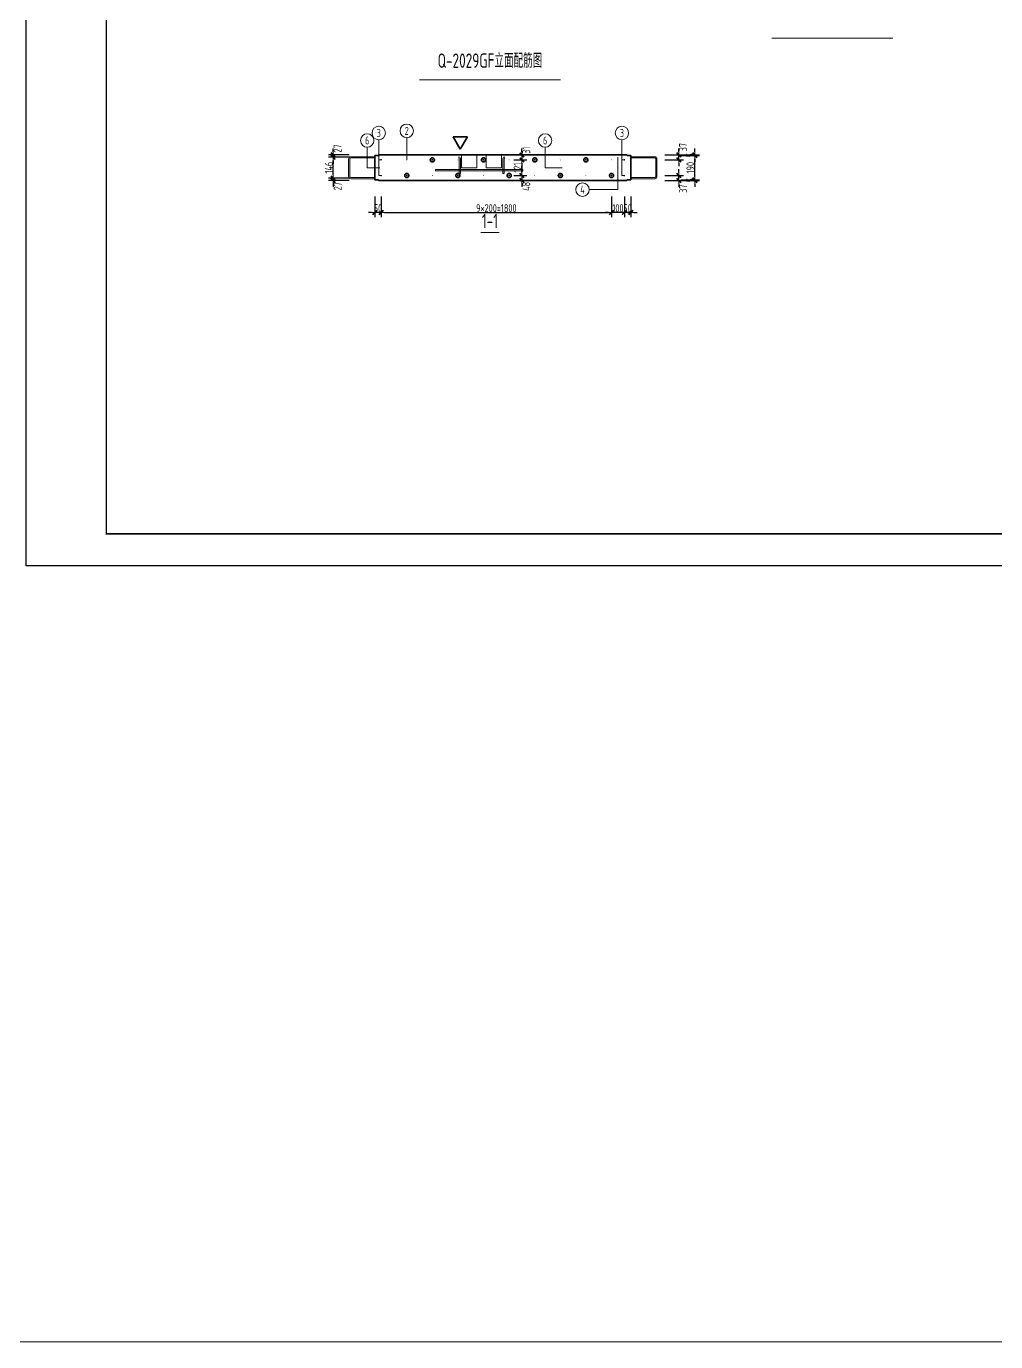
# Model space of a CAD drawing. Extents: x -85320 to 1679916, y -1321939 to 627.
# Drawn here: x 1261140 to 1291434, y -1211112 to -1170012 of the extents above; entities that cross this region are included whole.
import ezdxf
from ezdxf.enums import TextEntityAlignment as Align

# ---------------------------------------------------------------- set-up
doc = ezdxf.new("R2010")
doc.units = 0
doc.header["$LTSCALE"] = 1000
doc.linetypes.add('点划线', pattern=[1850, 1200, -300, 50, -300])
for name, color, linetype in [('BORDER', 7, 'Continuous'), ('TH', 7, 'Continuous'), ('打印线框', 7, 'Continuous'), ('拉模', 7, 'Continuous')]:
    doc.layers.add(name, color=color, linetype=linetype)
for name, color, linetype, lineweight in [('手孔', 6, 'Continuous', 0), ('直线', 7, 'Continuous', 18), ('预制墙图名', 7, 'Continuous', 18), ('预制墙墙身水平筋', 130, 'Continuous', 18), ('预制墙墙身纵向受力筋', 1, 'Continuous', 18), ('预制墙墙身纵向非受力筋', 94, 'Continuous', 18), ('预制墙墙身附加筋', 94, 'Continuous', 18), ('预制墙拉筋', 130, 'Continuous', 18), ('预制墙详图孔洞', 9, '点划线', 18), ('预制墙详图标注', 3, 'Continuous', 18), ('预制墙详图轮廓', 3, 'Continuous', 35)]:
    doc.layers.add(name, color=color, linetype=linetype, lineweight=lineweight)
doc.styles.add('中西文等高字体', font='hztxt_e.shx', dxfattribs={"width": 0.7, "bigfont": 'hbhz.shx'})
doc.styles.add('样式 1', font='yjkeng.shx', dxfattribs={"width": 0.7, "bigfont": 'yjkchn.shx'})
doc.styles.add('样式 2', font='yjkeng.shx', dxfattribs={"width": 0.7, "bigfont": 'yjkchn.shx'})
doc.styles.add('设计院一', font='', dxfattribs={"width": 0.8})
doc.styles.get('设计院一').set_extended_font_data('SimSun')
doc.dimstyles.new('盈建科结构', dxfattribs={"dimscale": 100, "dimtxt": 2.5, "dimasz": 1, "dimexe": 1.5, "dimexo": 0.625, "dimgap": 0.1, "dimtad": 1, "dimdec": 0, "dimrnd": 1, "dimzin": 0, "dimdsep": 46, "dimtxsty": '样式 1', "dimblk": '_yjkbk', "dimblk1": 'ARCHTICK', "dimblk2": 'ARCHTICK', "dimcen": 0.09, "dimadec": 0, "dimazin": 0, "dimtfac": 1, "dimtdec": 4, "dimtix": 1, "dimtmove": 2, "dimatfit": 3, "dimfxl": 1, "dimtolj": 1, "dimtzin": 0, "dimarcsym": 0})

# ---------------------------------------------------------------- blocks, each defined once
blk = doc.blocks.new('_yjkbk')
blk.add_line((-1, 0), (1.5, 0))
blk.add_lwpolyline([(-0.7, -0.7, 0.5, 0.5, 0), (0.7, 0.7, 0.5, 0.5, 0)], format="xyseb")
blk = doc.blocks.new('*D4816')
at = {"layer": 'Defpoints', "color": 0, "transparency": 16777216}
for p in [(1279829, -1175329), (1280029, -1175329), (1279829, -1175829)]:
    blk.add_point(p, dxfattribs=at)
at = {"layer": '预制墙详图标注', "color": 0, "lineweight": -2, "transparency": 16777216}
for p, q in [((1279829, -1175329), (1279829, -1175979)), ((1280029, -1175329), (1280029, -1175979)), ((1279729, -1175829), (1279629, -1175829)), ((1280029, -1175829), (1279829, -1175829)), ((1280129, -1175829), (1280229, -1175829))]:
    blk.add_line(p, q, dxfattribs=at)
at = {"layer": '预制墙详图标注', "color": 0, "lineweight": -2, "transparency": 16777216, "xscale": 100, "yscale": 100, "zscale": 100}
blk.add_blockref('_yjkbk', (1279829, -1175829), dxfattribs=at)
at = {"layer": '预制墙详图标注', "color": 0, "lineweight": -2, "transparency": 16777216, "xscale": 100, "yscale": 100, "zscale": 100, "rotation": 180}
blk.add_blockref('_yjkbk', (1280029, -1175829), dxfattribs=at)
at = {"layer": '预制墙详图标注', "color": 0, "transparency": 16777216, "insert": (1279929, -1175819), "char_height": 250, "attachment_point": 8, "style": '样式 1'}
blk.add_mtext('\\A1;50', dxfattribs=at)
blk = doc.blocks.new('_ArchTick')
at = {"color": 0, "linetype": 'ByBlock', "const_width": 0.4}
blk.add_lwpolyline([(-0.5, -0.5), (0.5, 0.5)], dxfattribs=at)
blk = doc.blocks.new('*D4817')
at = {"layer": 'Defpoints', "color": 0, "transparency": 16777216}
for p in [(1279429, -1175329), (1279829, -1175329), (1279429, -1175829)]:
    blk.add_point(p, dxfattribs=at)
at = {"layer": '预制墙详图标注', "color": 0, "lineweight": -2, "transparency": 16777216}
for p, q in [((1279429, -1175329), (1279429, -1175979)), ((1279829, -1175329), (1279829, -1175979)), ((1279329, -1175829), (1279229, -1175829)), ((1279829, -1175829), (1279429, -1175829)), ((1279929, -1175829), (1280029, -1175829))]:
    blk.add_line(p, q, dxfattribs=at)
at = {"layer": '预制墙详图标注', "color": 0, "lineweight": -2, "transparency": 16777216, "xscale": 100, "yscale": 100, "zscale": 100}
blk.add_blockref('_yjkbk', (1279429, -1175829), dxfattribs=at)
at = {"layer": '预制墙详图标注', "color": 0, "lineweight": -2, "transparency": 16777216, "xscale": 100, "yscale": 100, "zscale": 100, "rotation": 180}
blk.add_blockref('_yjkbk', (1279829, -1175829), dxfattribs=at)
at = {"layer": '预制墙详图标注', "color": 0, "transparency": 16777216, "insert": (1279629, -1175819), "char_height": 250, "attachment_point": 8, "style": '样式 1'}
blk.add_mtext('\\A1;100', dxfattribs=at)
blk = doc.blocks.new('*D4818')
at = {"layer": 'Defpoints', "color": 0, "transparency": 16777216}
for p in [(1272229, -1175329), (1279429, -1175329), (1279429, -1175829)]:
    blk.add_point(p, dxfattribs=at)
at = {"layer": '预制墙详图标注', "color": 0, "lineweight": -2, "transparency": 16777216}
for p, q in [((1272229, -1175392), (1272229, -1175979)), ((1279429, -1175392), (1279429, -1175979)), ((1272329, -1175829), (1279329, -1175829))]:
    blk.add_line(p, q, dxfattribs=at)
at = {"layer": '预制墙详图标注', "color": 0, "lineweight": -2, "transparency": 16777216, "xscale": 100, "yscale": 100, "zscale": 100, "rotation": 180}
blk.add_blockref('_yjkbk', (1272229, -1175829), dxfattribs=at)
at = {"layer": '预制墙详图标注', "color": 0, "lineweight": -2, "transparency": 16777216, "xscale": 100, "yscale": 100, "zscale": 100}
blk.add_blockref('_yjkbk', (1279429, -1175829), dxfattribs=at)
at = {"layer": '预制墙详图标注', "color": 0, "transparency": 16777216, "insert": (1275829, -1175819), "char_height": 250, "attachment_point": 8, "style": '样式 1'}
blk.add_mtext('\\A1;9×200=1800', dxfattribs=at)
blk = doc.blocks.new('*D4819')
at = {"layer": 'Defpoints', "color": 0, "transparency": 16777216}
for p in [(1272029, -1175329), (1272229, -1175329), (1272029, -1175829)]:
    blk.add_point(p, dxfattribs=at)
at = {"layer": '预制墙详图标注', "color": 0, "lineweight": -2, "transparency": 16777216}
for p, q in [((1272029, -1175329), (1272029, -1175979)), ((1272229, -1175329), (1272229, -1175979)), ((1271929, -1175829), (1271829, -1175829)), ((1272229, -1175829), (1272029, -1175829)), ((1272329, -1175829), (1272429, -1175829))]:
    blk.add_line(p, q, dxfattribs=at)
at = {"layer": '预制墙详图标注', "color": 0, "lineweight": -2, "transparency": 16777216, "xscale": 100, "yscale": 100, "zscale": 100}
blk.add_blockref('_yjkbk', (1272029, -1175829), dxfattribs=at)
at = {"layer": '预制墙详图标注', "color": 0, "lineweight": -2, "transparency": 16777216, "xscale": 100, "yscale": 100, "zscale": 100, "rotation": 180}
blk.add_blockref('_yjkbk', (1272229, -1175829), dxfattribs=at)
at = {"layer": '预制墙详图标注', "color": 0, "transparency": 16777216, "insert": (1272129, -1175819), "char_height": 250, "attachment_point": 8, "style": '样式 1'}
blk.add_mtext('\\A1;50', dxfattribs=at)
blk = doc.blocks.new('*D4755')
at = {"layer": 'Defpoints', "color": 0, "transparency": 16777216}
for p in [(1270729, -1174753), (1271229, -1174753), (1271229, -1174829)]:
    blk.add_point(p, dxfattribs=at)
at = {"layer": '预制墙详图标注', "color": 0, "lineweight": -2, "transparency": 16777216}
for p, q in [((1270729, -1174653), (1270729, -1174553)), ((1271229, -1174753), (1270579, -1174753)), ((1271229, -1174829), (1270579, -1174829)), ((1270729, -1174829), (1270729, -1174753)), ((1270729, -1174929), (1270729, -1175029))]:
    blk.add_line(p, q, dxfattribs=at)
at = {"layer": '预制墙详图标注', "color": 0, "lineweight": -2, "transparency": 16777216, "xscale": 100, "yscale": 100, "zscale": 100}
for p, rotation in [((1270729, -1174753), 270), ((1270729, -1174829), 90)]:
    blk.add_blockref('_yjkbk', p, dxfattribs=dict(at, rotation=rotation))
at = {"layer": '预制墙详图标注', "color": 0, "transparency": 16777216, "insert": (1270996, -1175009), "char_height": 250, "attachment_point": 8, "rotation": 90, "style": '样式 1'}
blk.add_mtext('\\A1;27', dxfattribs=at)
blk = doc.blocks.new('*D4756')
at = {"layer": 'Defpoints', "color": 0, "transparency": 16777216}
for p in [(1270729, -1174105), (1271229, -1174105), (1271229, -1174753)]:
    blk.add_point(p, dxfattribs=at)
at = {"layer": '预制墙详图标注', "color": 0, "lineweight": -2, "transparency": 16777216}
for p, q in [((1271229, -1174105), (1270579, -1174105)), ((1270729, -1174653), (1270729, -1174205)), ((1271229, -1174753), (1270579, -1174753))]:
    blk.add_line(p, q, dxfattribs=at)
at = {"layer": '预制墙详图标注', "color": 0, "lineweight": -2, "transparency": 16777216, "xscale": 100, "yscale": 100, "zscale": 100}
for p, rotation in [((1270729, -1174105), 90), ((1270729, -1174753), 270)]:
    blk.add_blockref('_yjkbk', p, dxfattribs=dict(at, rotation=rotation))
at = {"layer": '预制墙详图标注', "color": 0, "transparency": 16777216, "insert": (1270719, -1174429), "char_height": 250, "attachment_point": 8, "rotation": 90, "style": '样式 1'}
blk.add_mtext('\\A1;146', dxfattribs=at)
blk = doc.blocks.new('*D4757')
at = {"layer": 'Defpoints', "color": 0, "transparency": 16777216}
for p in [(1270729, -1174029), (1271229, -1174029), (1271229, -1174105)]:
    blk.add_point(p, dxfattribs=at)
at = {"layer": '预制墙详图标注', "color": 0, "lineweight": -2, "transparency": 16777216}
for p, q in [((1270729, -1173929), (1270729, -1173829)), ((1271229, -1174029), (1270579, -1174029)), ((1271229, -1174105), (1270579, -1174105)), ((1270729, -1174105), (1270729, -1174029)), ((1270729, -1174205), (1270729, -1174305))]:
    blk.add_line(p, q, dxfattribs=at)
at = {"layer": '预制墙详图标注', "color": 0, "lineweight": -2, "transparency": 16777216, "xscale": 100, "yscale": 100, "zscale": 100}
for p, rotation in [((1270729, -1174029), 270), ((1270729, -1174105), 90)]:
    blk.add_blockref('_yjkbk', p, dxfattribs=dict(at, rotation=rotation))
at = {"layer": '预制墙详图标注', "color": 0, "transparency": 16777216, "insert": (1270994, -1173830), "char_height": 250, "attachment_point": 8, "rotation": 90, "style": '样式 1'}
blk.add_mtext('\\A1;27', dxfattribs=at)
blk = doc.blocks.new('*D4775')
at = {"layer": 'Defpoints', "color": 0, "transparency": 16777216}
for p in [(1276379, -1174673), (1276379, -1174829), (1276629, -1174829)]:
    blk.add_point(p, dxfattribs=at)
at = {"layer": '预制墙详图标注', "color": 0, "lineweight": -2, "transparency": 16777216}
for p, q in [((1276629, -1174573), (1276629, -1174473)), ((1276379, -1174673), (1276779, -1174673)), ((1276379, -1174829), (1276779, -1174829)), ((1276629, -1174673), (1276629, -1174829)), ((1276629, -1174929), (1276629, -1175029))]:
    blk.add_line(p, q, dxfattribs=at)
at = {"layer": '预制墙详图标注', "color": 0, "lineweight": -2, "transparency": 16777216, "xscale": 100, "yscale": 100, "zscale": 100}
for p, rotation in [((1276629, -1174673), 270), ((1276629, -1174829), 90)]:
    blk.add_blockref('_yjkbk', p, dxfattribs=dict(at, rotation=rotation))
at = {"layer": '预制墙详图标注', "color": 0, "transparency": 16777216, "insert": (1276889, -1175012), "char_height": 250, "attachment_point": 8, "rotation": 90, "style": '样式 1'}
blk.add_mtext('\\A1;48', dxfattribs=at)
blk = doc.blocks.new('*D4776')
at = {"layer": 'Defpoints', "color": 0, "transparency": 16777216}
for p in [(1276379, -1174185), (1276379, -1174673), (1276629, -1174673)]:
    blk.add_point(p, dxfattribs=at)
at = {"layer": '预制墙详图标注', "color": 0, "lineweight": -2, "transparency": 16777216}
for p, q in [((1276379, -1174185), (1276779, -1174185)), ((1276629, -1174285), (1276629, -1174573)), ((1276379, -1174673), (1276779, -1174673))]:
    blk.add_line(p, q, dxfattribs=at)
at = {"layer": '预制墙详图标注', "color": 0, "lineweight": -2, "transparency": 16777216, "xscale": 100, "yscale": 100, "zscale": 100}
for p, rotation in [((1276629, -1174185), 90), ((1276629, -1174673), 270)]:
    blk.add_blockref('_yjkbk', p, dxfattribs=dict(at, rotation=rotation))
at = {"layer": '预制墙详图标注', "color": 0, "transparency": 16777216, "insert": (1276619, -1174429), "char_height": 250, "attachment_point": 8, "rotation": 90, "style": '样式 1'}
blk.add_mtext('\\A1;121', dxfattribs=at)
blk = doc.blocks.new('*D4777')
at = {"layer": 'Defpoints', "color": 0, "transparency": 16777216}
for p in [(1276379, -1174029), (1276379, -1174185), (1276629, -1174185)]:
    blk.add_point(p, dxfattribs=at)
at = {"layer": '预制墙详图标注', "color": 0, "lineweight": -2, "transparency": 16777216}
for p, q in [((1276629, -1173929), (1276629, -1173829)), ((1276379, -1174029), (1276779, -1174029)), ((1276379, -1174185), (1276779, -1174185)), ((1276629, -1174029), (1276629, -1174185)), ((1276629, -1174285), (1276629, -1174385))]:
    blk.add_line(p, q, dxfattribs=at)
at = {"layer": '预制墙详图标注', "color": 0, "lineweight": -2, "transparency": 16777216, "xscale": 100, "yscale": 100, "zscale": 100}
for p, rotation in [((1276629, -1174029), 270), ((1276629, -1174185), 90)]:
    blk.add_blockref('_yjkbk', p, dxfattribs=dict(at, rotation=rotation))
at = {"layer": '预制墙详图标注', "color": 0, "transparency": 16777216, "insert": (1276889, -1173884), "char_height": 250, "attachment_point": 8, "rotation": 90, "style": '样式 1'}
blk.add_mtext('\\A1;31', dxfattribs=at)
blk = doc.blocks.new('图框1')
at = {"color": 7}
for p, q in [((1433679, -783089), (1425679, -783089)), ((1425679, -783089), (1425679, -823089)), ((1426679, -786689), (1426679, -783089)), ((1427679, -786689), (1427679, -783089)), ((1433679, -783089), (1433679, -823089)), ((1433679, -823089), (1433679, -783089)), ((1433679, -783089), (1433679, -823089)), ((1433679, -823089), (1433679, -783089)), ((1433679, -783989), (1425679, -783989)), ((1433679, -784889), (1425679, -784889)), ((1433679, -785789), (1425679, -785789)), ((1433679, -786689), (1425679, -786689)), ((1433679, -794189), (1425679, -794189)), ((1433679, -800789), (1425679, -800789)), ((1433679, -804289), (1425679, -804289)), ((1433679, -807789), (1425679, -807789)), ((1427879, -814089), (1427879, -807789)), ((1430679, -814089), (1430679, -807789)), ((1433679, -808689), (1425679, -808689)), ((1433679, -809589), (1425679, -809589)), ((1433679, -810489), (1425679, -810489)), ((1433679, -811389), (1425679, -811389)), ((1433679, -812289), (1425679, -812289)), ((1433679, -813189), (1425679, -813189)), ((1433679, -814089), (1425679, -814089)), ((1427879, -823089), (1427879, -814089)), ((1433679, -814089), (1431691, -814089)), ((1433679, -815889), (1425679, -815889)), ((1433679, -817689), (1425679, -817689)), ((1433679, -819489), (1425679, -819489)), ((1433679, -821289), (1425679, -821289)), ((1430279, -823089), (1430279, -821289)), ((1432079, -823089), (1432079, -821289)), ((1433679, -822189), (1425679, -822189)), ((1425679, -823089), (1433679, -823089)), ((1425679, -823089), (1433679, -823089))]:
    blk.add_line(p, q, dxfattribs=at)
at = {"layer": 'BORDER', "const_width": 50}
blk.add_lwpolyline([(1377779, -823089), (1377779, -783089), (1433679, -783089), (1433679, -823089)], close=True, dxfattribs=at)
at = {"color": 7, "style": '设计院一'}
for s, height, p in [('版本', 300, (1426237, -786289)), ('日期', 300, (1427179, -786289)), ('修改原因或内容', 300, (1430679, -786289)), ('Rev.', 200, (1426237, -786589)), ('Date', 200, (1427179, -786589)), ('Reason or Content', 200, (1430679, -786589)), ('生产单位', 300, (1426829, -814989)), ('Client', 200, (1426829, -815289)), ('项目名称', 300, (1426829, -816789)), ('Project', 200, (1426829, -817089)), ('子项名称', 300, (1426829, -818589)), ('Sub Project', 200, (1426829, -818889)), ('图  名', 300, (1426829, -820389)), ('Title', 200, (1426829, -820689)), ('工  号', 300, (1426829, -821789)), ('图  别', 300, (1431179, -821789)), ('Project No.', 200, (1426829, -822089)), ('Discipline', 200, (1431179, -822089)), ('日  期', 300, (1426829, -822689)), ('图  号', 300, (1431179, -822689)), ('Date', 200, (1426829, -822989)), ('Drawing No.', 200, (1431179, -822989))]:
    blk.add_text(s, height=height, dxfattribs=at).set_placement(p, align=Align.CENTER)
for s, height, p in [('审图章', 300, (1425879, -786989)), ('Trial Stamp', 200, (1427243, -786989)), ('设计单位', 300, (1425879, -794489)), ('Design Institute', 200, (1427708, -794489)), ('出图专用章', 300, (1425879, -801089)), ('Release Stamp', 200, (1428118, -801089))]:
    blk.add_text(s, height=height, dxfattribs=at).set_placement(p, align=Align.MIDDLE_LEFT)
at = {"layer": 'TH', "color": 2, "style": '中西文等高字体', "width": 0.7}
for s, p in [('秦皇岛永瑞装配式建筑科技有限公司', (1428359, -818709)), ('泰丰·首府二期', (1429517, -820439))]:
    blk.add_text(s, height=440, dxfattribs=at).set_placement(p, align=Align.BOTTOM_LEFT)
blk = doc.blocks.new('闭口大左')
at = {"layer": '预制墙墙身水平筋', "color": 4, "lineweight": 0}
for p, q in [((1052669, -854687), (1052669, -855255)), ((1052709, -854687), (1052709, -855255))]:
    blk.add_line(p, q, dxfattribs=at)
at = {"layer": '预制墙墙身水平筋', "lineweight": 0}
for p, q in [((1052729, -854627), (1053489, -854627)), ((1052729, -854627), (1053489, -854627)), ((1052729, -854627), (1053489, -854627)), ((1052729, -854627), (1053489, -854627)), ((1052729, -854627), (1053489, -854627)), ((1052729, -854627), (1053489, -854627)), ((1052729, -854627), (1053489, -854627)), ((1052729, -854627), (1053489, -854627)), ((1052729, -854627), (1053489, -854627)), ((1052729, -854627), (1053489, -854627)), ((1052729, -854627), (1053489, -854627)), ((1052729, -854627), (1053489, -854627)), ((1052729, -854627), (1053489, -854627)), ((1052729, -854627), (1053489, -854627)), ((1052729, -854627), (1053489, -854627)), ((1053489, -854667), (1052729, -854667)), ((1053489, -854667), (1052729, -854667)), ((1053489, -854667), (1052729, -854667)), ((1053489, -854667), (1052729, -854667)), ((1053489, -854667), (1052729, -854667)), ((1053489, -854667), (1052729, -854667)), ((1053489, -854667), (1052729, -854667)), ((1053489, -854667), (1052729, -854667)), ((1053489, -854667), (1052729, -854667)), ((1053489, -854667), (1052729, -854667)), ((1053489, -854667), (1052729, -854667)), ((1053489, -854667), (1052729, -854667)), ((1053489, -854667), (1052729, -854667)), ((1053489, -854667), (1052729, -854667)), ((1053489, -854667), (1052729, -854667)), ((1052729, -855275), (1053489, -855275)), ((1053489, -855315), (1052729, -855315))]:
    blk.add_line(p, q, dxfattribs=at)
for centre, radius, start, end in [((1052729, -854687), 60, 90, 180), ((1052729, -854687), 60, 90, 180), ((1052729, -854687), 60, 90, 180), ((1052729, -854687), 60, 90, 180), ((1052729, -854687), 60, 90, 180), ((1052729, -854687), 60, 90, 180), ((1052729, -854687), 60, 90, 180), ((1052729, -854687), 60, 90, 180), ((1052729, -854687), 60, 90, 180), ((1052729, -854687), 60, 90, 180), ((1052729, -854687), 60, 90, 180), ((1052729, -854687), 60, 90, 180), ((1052729, -854687), 60, 90, 180), ((1052729, -854687), 60, 90, 180), ((1052729, -854687), 20, 90, 180), ((1052729, -854687), 20, 90, 180), ((1052729, -854687), 20, 90, 180), ((1052729, -854687), 20, 90, 180), ((1052729, -854687), 20, 90, 180), ((1052729, -854687), 20, 90, 180), ((1052729, -854687), 20, 90, 180), ((1052729, -854687), 20, 90, 180), ((1052729, -854687), 20, 90, 180), ((1052729, -854687), 20, 90, 180), ((1052729, -854687), 20, 90, 180), ((1052729, -854687), 20, 90, 180), ((1052729, -854687), 20, 90, 180), ((1052729, -854687), 20, 90, 180), ((1052729, -855255), 60, 180, 270), ((1052729, -855255), 20, 180, 270)]:
    blk.add_arc(centre, radius, start, end, dxfattribs=at)
blk = doc.blocks.new('u闭口大右')
at = {"layer": '预制墙墙身水平筋', "lineweight": 0}
for p, q in [((1059089, -854627), (1059833, -854627)), ((1059089, -854627), (1059833, -854627)), ((1059089, -854627), (1059833, -854627)), ((1059089, -854627), (1059833, -854627)), ((1059089, -854627), (1059833, -854627)), ((1059089, -854627), (1059833, -854627)), ((1059089, -854627), (1059833, -854627)), ((1059089, -854627), (1059833, -854627)), ((1059089, -854627), (1059833, -854627)), ((1059089, -854627), (1059833, -854627)), ((1059089, -854627), (1059833, -854627)), ((1059089, -854627), (1059833, -854627)), ((1059089, -854627), (1059833, -854627)), ((1059089, -854627), (1059833, -854627)), ((1059089, -854627), (1059833, -854627)), ((1059833, -854667), (1059089, -854667)), ((1059833, -854667), (1059089, -854667)), ((1059833, -854667), (1059089, -854667)), ((1059833, -854667), (1059089, -854667)), ((1059833, -854667), (1059089, -854667)), ((1059833, -854667), (1059089, -854667)), ((1059833, -854667), (1059089, -854667)), ((1059833, -854667), (1059089, -854667)), ((1059833, -854667), (1059089, -854667)), ((1059833, -854667), (1059089, -854667)), ((1059833, -854667), (1059089, -854667)), ((1059833, -854667), (1059089, -854667)), ((1059833, -854667), (1059089, -854667)), ((1059833, -854667), (1059089, -854667)), ((1059833, -854667), (1059089, -854667)), ((1059869, -854732), (1059869, -854703)), ((1059869, -854732), (1059869, -854703)), ((1059869, -854732), (1059869, -854703)), ((1059869, -854732), (1059869, -854703)), ((1059869, -854732), (1059869, -854703)), ((1059869, -854732), (1059869, -854703)), ((1059869, -854732), (1059869, -854703)), ((1059869, -854732), (1059869, -854703)), ((1059869, -854732), (1059869, -854703)), ((1059869, -854732), (1059869, -854703)), ((1059869, -854732), (1059869, -854703)), ((1059869, -854732), (1059869, -854703)), ((1059869, -854732), (1059869, -854703)), ((1059869, -854732), (1059869, -854703)), ((1059869, -854732), (1059869, -854703)), ((1059909, -854703), (1059909, -854732)), ((1059909, -854703), (1059909, -854732)), ((1059909, -854703), (1059909, -854732)), ((1059909, -854703), (1059909, -854732)), ((1059909, -854703), (1059909, -854732)), ((1059909, -854703), (1059909, -854732)), ((1059909, -854703), (1059909, -854732)), ((1059909, -854703), (1059909, -854732)), ((1059909, -854703), (1059909, -854732)), ((1059909, -854703), (1059909, -854732)), ((1059909, -854703), (1059909, -854732)), ((1059909, -854703), (1059909, -854732)), ((1059909, -854703), (1059909, -854732)), ((1059909, -854703), (1059909, -854732)), ((1059909, -854703), (1059909, -854732)), ((1059089, -855275), (1059833, -855275)), ((1059089, -855275), (1059833, -855275)), ((1059089, -855275), (1059833, -855275)), ((1059089, -855275), (1059833, -855275)), ((1059089, -855275), (1059833, -855275)), ((1059089, -855275), (1059833, -855275)), ((1059089, -855275), (1059833, -855275)), ((1059089, -855275), (1059833, -855275)), ((1059089, -855275), (1059833, -855275)), ((1059089, -855275), (1059833, -855275)), ((1059089, -855275), (1059833, -855275)), ((1059089, -855275), (1059833, -855275)), ((1059089, -855275), (1059833, -855275)), ((1059089, -855275), (1059833, -855275)), ((1059089, -855275), (1059833, -855275)), ((1059833, -855315), (1059089, -855315))]:
    blk.add_line(p, q, dxfattribs=at)
at = {"layer": '预制墙墙身水平筋', "color": 4, "lineweight": 0}
for p, q in [((1059869, -854703), (1059869, -855238)), ((1059909, -854703), (1059909, -855238))]:
    blk.add_line(p, q, dxfattribs=at)
at = {"layer": '预制墙墙身水平筋', "lineweight": 0}
for centre, radius, start, end in [((1059833, -854703), 76.6, 360, 90), ((1059833, -854703), 76.6, 360, 90), ((1059833, -854703), 76.6, 360, 90), ((1059833, -854703), 76.6, 360, 90), ((1059833, -854703), 76.6, 360, 90), ((1059833, -854703), 76.6, 360, 90), ((1059833, -854703), 76.6, 360, 90), ((1059833, -854703), 76.6, 360, 90), ((1059833, -854703), 76.6, 360, 90), ((1059833, -854703), 76.6, 360, 90), ((1059833, -854703), 76.6, 360, 90), ((1059833, -854703), 76.6, 360, 90), ((1059833, -854703), 76.6, 360, 90), ((1059833, -854703), 76.6, 360, 90), ((1059833, -854703), 36.6, 360, 90), ((1059833, -854703), 36.6, 360, 90), ((1059833, -854703), 36.6, 360, 90), ((1059833, -854703), 36.6, 360, 90), ((1059833, -854703), 36.6, 360, 90), ((1059833, -854703), 36.6, 360, 90), ((1059833, -854703), 36.6, 360, 90), ((1059833, -854703), 36.6, 360, 90), ((1059833, -854703), 36.6, 360, 90), ((1059833, -854703), 36.6, 360, 90), ((1059833, -854703), 36.6, 360, 90), ((1059833, -854703), 36.6, 360, 90), ((1059833, -854703), 36.6, 360, 90), ((1059833, -854703), 36.6, 360, 90), ((1059833, -855238), 76.6, 270, 0), ((1059833, -855238), 76.6, 270, 0), ((1059833, -855238), 76.6, 270, 0), ((1059833, -855238), 76.6, 270, 0), ((1059833, -855238), 76.6, 270, 0), ((1059833, -855238), 76.6, 270, 0), ((1059833, -855238), 76.6, 270, 0), ((1059833, -855238), 76.6, 270, 0), ((1059833, -855238), 76.6, 270, 0), ((1059833, -855238), 76.6, 270, 0), ((1059833, -855238), 76.6, 270, 0), ((1059833, -855238), 76.6, 270, 0), ((1059833, -855238), 76.6, 270, 0), ((1059833, -855238), 36.6, 270, 0), ((1059833, -855238), 76.6, 270, 0)]:
    blk.add_arc(centre, radius, start, end, dxfattribs=at)
blk = doc.blocks.new('手孔弯筋')
at = {"layer": '预制墙墙身水平筋', "color": 4, "lineweight": 0}
blk.add_line((1057610, -855147), (1057650, -855147), dxfattribs=at)
at = {"layer": '预制墙拉筋', "lineweight": 0}
for p, q in [((1057610, -854684), (1057610, -855147)), ((1057650, -855147), (1057650, -854684))]:
    blk.add_line(p, q, dxfattribs=at)
for radius in [57.5, 17.5]:
    blk.add_arc((1057592, -854684), radius, 360, 90, dxfattribs=at)
blk = doc.blocks.new('*D4785')
at = {"layer": 'Defpoints', "color": 0, "transparency": 16777216}
for p in [(1281029, -1174673), (1281029, -1174829), (1281529, -1174673)]:
    blk.add_point(p, dxfattribs=at)
at = {"layer": '预制墙详图标注', "color": 0, "lineweight": -2, "transparency": 16777216}
for p, q in [((1281529, -1174573), (1281529, -1174473)), ((1281091, -1174673), (1281679, -1174673)), ((1281091, -1174829), (1281679, -1174829)), ((1281529, -1174829), (1281529, -1174673)), ((1281529, -1174929), (1281529, -1175029))]:
    blk.add_line(p, q, dxfattribs=at)
at = {"layer": '预制墙详图标注', "color": 0, "lineweight": -2, "transparency": 16777216, "xscale": 100, "yscale": 100, "zscale": 100}
for p, rotation in [((1281529, -1174673), 270), ((1281529, -1174829), 90)]:
    blk.add_blockref('_yjkbk', p, dxfattribs=dict(at, rotation=rotation))
at = {"layer": '预制墙详图标注', "color": 0, "transparency": 16777216, "insert": (1281789, -1175086), "char_height": 250, "attachment_point": 8, "rotation": 90, "style": '样式 1'}
blk.add_mtext('\\A1;37', dxfattribs=at)
blk = doc.blocks.new('*D4786')
at = {"layer": 'Defpoints', "color": 0, "transparency": 16777216}
for p in [(1281029, -1174029), (1281029, -1174185), (1281529, -1174029)]:
    blk.add_point(p, dxfattribs=at)
at = {"layer": '预制墙详图标注', "color": 0, "lineweight": -2, "transparency": 16777216}
for p, q in [((1281529, -1173929), (1281529, -1173829)), ((1281091, -1174029), (1281679, -1174029)), ((1281091, -1174185), (1281679, -1174185)), ((1281529, -1174185), (1281529, -1174029)), ((1281529, -1174285), (1281529, -1174385))]:
    blk.add_line(p, q, dxfattribs=at)
at = {"layer": '预制墙详图标注', "color": 0, "lineweight": -2, "transparency": 16777216, "xscale": 100, "yscale": 100, "zscale": 100}
for p, rotation in [((1281529, -1174029), 270), ((1281529, -1174185), 90)]:
    blk.add_blockref('_yjkbk', p, dxfattribs=dict(at, rotation=rotation))
at = {"layer": '预制墙详图标注', "color": 0, "transparency": 16777216, "insert": (1281789, -1173788), "char_height": 250, "attachment_point": 8, "rotation": 90, "style": '样式 1'}
blk.add_mtext('\\A1;37', dxfattribs=at)
blk = doc.blocks.new('*D4787')
at = {"layer": 'Defpoints', "color": 0, "transparency": 16777216}
for p in [(1281529, -1174049), (1282029, -1174049), (1281529, -1174809)]:
    blk.add_point(p, dxfattribs=at)
at = {"layer": '预制墙详图标注', "color": 0, "lineweight": -2, "transparency": 16777216}
for p, q in [((1281591, -1174049), (1282179, -1174049)), ((1282029, -1174709), (1282029, -1174149)), ((1281591, -1174809), (1282179, -1174809))]:
    blk.add_line(p, q, dxfattribs=at)
at = {"layer": '预制墙详图标注', "color": 0, "lineweight": -2, "transparency": 16777216, "xscale": 100, "yscale": 100, "zscale": 100}
for p, rotation in [((1282029, -1174049), 90), ((1282029, -1174809), 270)]:
    blk.add_blockref('_yjkbk', p, dxfattribs=dict(at, rotation=rotation))
at = {"layer": '预制墙详图标注', "color": 0, "transparency": 16777216, "insert": (1282019, -1174429), "char_height": 250, "attachment_point": 8, "rotation": 90, "style": '样式 1'}
blk.add_mtext('\\A1;190', dxfattribs=at)
blk = doc.blocks.new('*D4788')
at = {"layer": 'Defpoints', "color": 0, "transparency": 16777216}
for p in [(1281529, -1174029), (1281529, -1174049), (1282029, -1174029)]:
    blk.add_point(p, dxfattribs=at)
at = {"layer": '预制墙详图标注', "color": 0, "lineweight": -2, "transparency": 16777216}
for p, q in [((1282029, -1173929), (1282029, -1173829)), ((1281591, -1174029), (1282179, -1174029)), ((1281591, -1174049), (1282179, -1174049)), ((1282029, -1174049), (1282029, -1174029)), ((1282029, -1174149), (1282029, -1174249))]:
    blk.add_line(p, q, dxfattribs=at)
at = {"layer": '预制墙详图标注', "color": 0, "lineweight": -2, "transparency": 16777216, "xscale": 100, "yscale": 100, "zscale": 100}
for p, rotation in [((1282029, -1174049), 90), ((1282029, -1174029), 270)]:
    blk.add_blockref('_yjkbk', p, dxfattribs=dict(at, rotation=rotation))
at = {"layer": '预制墙详图标注', "color": 0, "transparency": 16777216, "insert": (1282019, -1174039), "char_height": 250, "attachment_point": 8, "rotation": 90, "style": '样式 1'}
blk.add_mtext('\\A1;5', dxfattribs=at)
blk = doc.blocks.new('*D4789')
at = {"layer": 'Defpoints', "color": 0, "transparency": 16777216}
for p in [(1281529, -1174809), (1281529, -1174829), (1282029, -1174809)]:
    blk.add_point(p, dxfattribs=at)
at = {"layer": '预制墙详图标注', "color": 0, "lineweight": -2, "transparency": 16777216}
for p, q in [((1282029, -1174709), (1282029, -1174609)), ((1281591, -1174809), (1282179, -1174809)), ((1281591, -1174829), (1282179, -1174829)), ((1282029, -1174829), (1282029, -1174809)), ((1282029, -1174929), (1282029, -1175029))]:
    blk.add_line(p, q, dxfattribs=at)
at = {"layer": '预制墙详图标注', "color": 0, "lineweight": -2, "transparency": 16777216, "xscale": 100, "yscale": 100, "zscale": 100}
for p, rotation in [((1282029, -1174829), 90), ((1282029, -1174809), 270)]:
    blk.add_blockref('_yjkbk', p, dxfattribs=dict(at, rotation=rotation))
at = {"layer": '预制墙详图标注', "color": 0, "transparency": 16777216, "insert": (1282019, -1174819), "char_height": 250, "attachment_point": 8, "rotation": 90, "style": '样式 1'}
blk.add_mtext('\\A1;5', dxfattribs=at)

msp = doc.modelspace()

# ---------------------------------------------------------------- linework, layer by layer
at = {"layer": '手孔', "color": 6}
for points in [[(1275216.624, -1174029.354), (1274736.624, -1174029.354), (1274736.624, -1174429.354), (1275216.624, -1174429.354)], [(1275988.761, -1174029.354), (1275508.761, -1174029.354), (1275508.761, -1174429.354), (1275988.761, -1174429.354)]]:
    msp.add_lwpolyline(points, close=True, dxfattribs=at)
at = {"layer": '打印线框', "color": 1}
msp.add_lwpolyline([(1261139.782, -1186871.677), (1261139.782, -1144871.677), (1320539.782, -1144871.677), (1320539.782, -1186871.677)], close=True, dxfattribs=at)
at = {"layer": '直线', "lineweight": 18}
for p, q in [((1272228.734, -1174181.354), (1272153.734, -1174181.354)), ((1279828.734, -1174181.354), (1279753.734, -1174181.354)), ((1279628.734, -1174753.354), (1279628.734, -1175115.354))]:
    msp.add_line(p, q, dxfattribs=at)
for points in [[(1272192.734, -1174429.354), (1271792.734, -1174429.354), (1271792.734, -1173789.354)], [(1272228.734, -1174677.354), (1272153.734, -1174677.354), (1272153.734, -1173556.354)], [(1273028.734, -1174185.354), (1273028.734, -1173488.354)], [(1277886.734, -1174429.354), (1277352.734, -1174429.354), (1277352.734, -1173789.354)], [(1279828.734, -1174677.354), (1279753.734, -1174677.354), (1279753.734, -1173556.354)], [(1279628.734, -1174105.354), (1279628.734, -1175115.354), (1278730.734, -1175115.354)]]:
    msp.add_lwpolyline(points, dxfattribs=at)
for centre in [(1271792.734, -1173579.354), (1272153.734, -1173346.354), (1273028.734, -1173278.354), (1277352.734, -1173579.354), (1279753.734, -1173346.354), (1278520.734, -1175115.354)]:
    msp.add_circle(centre, 210, dxfattribs=at)
at = {"layer": '预制墙图名', "lineweight": 18}
for p, q in [((1288216.813, -1170379.354), (1284440.656, -1170379.354)), ((1277834.175, -1171679.354), (1273423.294, -1171679.354)), ((1275913.446, -1176454.354), (1275344.023, -1176454.354))]:
    msp.add_line(p, q, dxfattribs=at)
at = {"layer": '预制墙墙身水平筋', "color": 4}
for points in [[(993126.888, -1050834.805), (1679915.705, -1050834.805), (1679915.705, -1211112.227), (993126.888, -1211112.227)], [(1276652.281, -1174490.5), (1273929.13, -1174490.5), (1273929.13, -1174530.5), (1276652.281, -1174530.5)]]:
    msp.add_lwpolyline(points, close=True, dxfattribs=at)
at = {"layer": '预制墙墙身水平筋', "lineweight": 18, "const_width": 0.18}
for points in [[(1274650.733, -1174085.354), (1272028.734, -1174085.354)], [(1272028.734, -1174125.354), (1274650.733, -1174125.354)], [(1280028.734, -1174085.354), (1276092.244, -1174085.354)], [(1276092.244, -1174125.354), (1280028.734, -1174125.354)], [(1272919.788, -1174733.354), (1272028.734, -1174733.354)], [(1272028.734, -1174773.354), (1272919.788, -1174773.354)], [(1272898.164, -1174773.354), (1280028.734, -1174773.354)], [(1280028.734, -1174733.354), (1272919.788, -1174733.354)]]:
    msp.add_lwpolyline(points, dxfattribs=at)
at = {"layer": '预制墙墙身纵向受力筋', "lineweight": 18, "const_width": 28}
for points in [[(1273814.734, -1174185.354, -1), (1273842.734, -1174185.354, -1)], [(1275414.734, -1174185.354, -1), (1275442.734, -1174185.354, -1)], [(1277014.734, -1174185.354, -1), (1277042.734, -1174185.354, -1)], [(1278614.734, -1174185.354, -1), (1278642.734, -1174185.354, -1)], [(1273014.734, -1174673.354, -1), (1273042.734, -1174673.354, -1)], [(1274614.734, -1174673.354, -1), (1274642.734, -1174673.354, -1)], [(1276214.734, -1174673.354, -1), (1276242.734, -1174673.354, -1)], [(1277814.734, -1174673.354, -1), (1277842.734, -1174673.354, -1)], [(1279414.734, -1174673.354, -1), (1279442.734, -1174673.354, -1)]]:
    msp.add_lwpolyline(points, format="xyb", close=True, dxfattribs=at)
at = {"layer": '预制墙墙身纵向非受力筋', "lineweight": 18, "const_width": 12}
for points in [[(1273022.734, -1174185.354, -1), (1273034.734, -1174185.354, -1)], [(1274622.734, -1174185.354, -1), (1274634.734, -1174185.354, -1)], [(1276222.734, -1174185.354, -1), (1276234.734, -1174185.354, -1)], [(1277822.734, -1174185.354, -1), (1277834.734, -1174185.354, -1)], [(1279422.734, -1174185.354, -1), (1279434.734, -1174185.354, -1)], [(1273822.734, -1174673.354, -1), (1273834.734, -1174673.354, -1)], [(1275422.734, -1174673.354, -1), (1275434.734, -1174673.354, -1)], [(1277022.734, -1174673.354, -1), (1277034.734, -1174673.354, -1)], [(1278622.734, -1174673.354, -1), (1278634.734, -1174673.354, -1)]]:
    msp.add_lwpolyline(points, format="xyb", close=True, dxfattribs=at)
at = {"layer": '预制墙墙身附加筋', "lineweight": 18, "const_width": 24}
for points in [[(1272216.734, -1174181.354, -1), (1272240.734, -1174181.354, -1)], [(1279816.734, -1174181.354, -1), (1279840.734, -1174181.354, -1)], [(1272216.734, -1174677.354, -1), (1272240.734, -1174677.354, -1)], [(1279816.734, -1174677.354, -1), (1279840.734, -1174677.354, -1)]]:
    msp.add_lwpolyline(points, format="xyb", close=True, dxfattribs=at)
at = {"layer": '预制墙拉筋', "lineweight": 18, "const_width": 0.18}
for points in [[(1272312.104, -1174689.712), (1272256.991, -1174767.624, -0.24342753), (1272222.732, -1174785.354), (1272207.733, -1174785.354), (1272207.733, -1174787.356, -0.414213568), (1272206.732, -1174786.355), (1272208.734, -1174786.355), (1272208.734, -1174087.351, -0.414213568), (1272222.732, -1174073.354), (1272237.731, -1174073.354, -0.24342753), (1272248.329, -1174078.839), (1272312.104, -1174168.995), (1272338.229, -1174150.515), (1272274.454, -1174060.359, 0.24342753), (1272237.731, -1174041.354), (1272222.732, -1174041.354, 0.414213568), (1272176.734, -1174087.351), (1272176.734, -1174786.355, 0.414213568), (1272207.733, -1174817.354), (1272222.732, -1174817.354, 0.24342753), (1272283.115, -1174786.104), (1272338.229, -1174708.192)], [(1272957.24, -1174708.192), (1273012.353, -1174786.104, 0.24342753), (1273072.737, -1174817.354), (1273087.736, -1174817.354, 0.414213568), (1273118.734, -1174786.355), (1273118.734, -1174087.351, 0.414213568), (1273072.737, -1174041.354), (1273057.738, -1174041.354, 0.24342753), (1273021.015, -1174060.359), (1272957.24, -1174150.515), (1272983.364, -1174168.995), (1273047.14, -1174078.839, -0.24342753), (1273057.738, -1174073.354), (1273072.737, -1174073.354, -0.414213568), (1273086.734, -1174087.351), (1273086.734, -1174786.355), (1273088.737, -1174786.355, -0.414213568), (1273087.736, -1174787.356), (1273087.736, -1174785.354), (1273072.737, -1174785.354, -0.24342753), (1273038.478, -1174767.624), (1272983.364, -1174689.712)], [(1275357.24, -1174708.192), (1275412.353, -1174786.104, 0.24342753), (1275472.737, -1174817.354), (1275487.736, -1174817.354, 0.414213568), (1275518.734, -1174786.355), (1275518.734, -1174087.351, 0.414213568), (1275472.737, -1174041.354), (1275457.738, -1174041.354, 0.24342753), (1275421.015, -1174060.359), (1275357.24, -1174150.515), (1275383.364, -1174168.995), (1275447.14, -1174078.839, -0.24342753), (1275457.738, -1174073.354), (1275472.737, -1174073.354, -0.414213568), (1275486.734, -1174087.351), (1275486.734, -1174786.355), (1275488.737, -1174786.355, -0.414213568), (1275487.736, -1174787.356), (1275487.736, -1174785.354), (1275472.737, -1174785.354, -0.24342753), (1275438.478, -1174767.624), (1275383.364, -1174689.712)], [(1277757.24, -1174708.192), (1277812.353, -1174786.104, 0.24342753), (1277872.737, -1174817.354), (1277887.736, -1174817.354, 0.414213568), (1277918.734, -1174786.355), (1277918.734, -1174087.351, 0.414213568), (1277872.737, -1174041.354), (1277857.738, -1174041.354, 0.24342753), (1277821.015, -1174060.359), (1277757.24, -1174150.515), (1277783.364, -1174168.995), (1277847.14, -1174078.839, -0.24342753), (1277857.738, -1174073.354), (1277872.737, -1174073.354, -0.414213568), (1277886.734, -1174087.351), (1277886.734, -1174786.355), (1277888.737, -1174786.355, -0.414213568), (1277887.736, -1174787.356), (1277887.736, -1174785.354), (1277872.737, -1174785.354, -0.24342753), (1277838.478, -1174767.624), (1277783.364, -1174689.712)], [(1279719.24, -1174708.192), (1279774.353, -1174786.104, 0.24342753), (1279834.737, -1174817.354), (1279849.736, -1174817.354, 0.414213568), (1279880.734, -1174786.355), (1279880.734, -1174087.351, 0.414213568), (1279834.737, -1174041.354), (1279819.738, -1174041.354, 0.24342753), (1279783.015, -1174060.359), (1279719.24, -1174150.515), (1279745.364, -1174168.995), (1279809.14, -1174078.839, -0.24342753), (1279819.738, -1174073.354), (1279834.737, -1174073.354, -0.414213568), (1279848.734, -1174087.351), (1279848.734, -1174786.355), (1279850.737, -1174786.355, -0.414213568), (1279849.736, -1174787.356), (1279849.736, -1174785.354), (1279834.737, -1174785.354, -0.24342753), (1279800.478, -1174767.624), (1279745.364, -1174689.712)]]:
    msp.add_lwpolyline(points, format="xyb", close=True, dxfattribs=at)
at = {"layer": '预制墙详图孔洞', "lineweight": 35}
for centre in [(1273828.734, -1174185.354), (1275428.734, -1174185.354), (1277028.734, -1174185.354), (1278628.734, -1174185.354), (1273028.734, -1174673.354), (1274628.734, -1174673.354), (1276228.734, -1174673.354), (1277828.734, -1174673.354), (1279428.734, -1174673.354)]:
    msp.add_circle(centre, 64, dxfattribs=at)
at = {"layer": '预制墙详图标注', "lineweight": 35}
for p, q in [((1274700.136, -1173852.755), (1274475.136, -1173463.043)), ((1274475.136, -1173463.043), (1274925.136, -1173463.043)), ((1274700.136, -1173852.755), (1274925.136, -1173463.043))]:
    msp.add_line(p, q, dxfattribs=at)
at = {"layer": '预制墙详图轮廓', "lineweight": 35}
for p, q in [((1272148.734, -1174049.354), (1272028.734, -1174049.354)), ((1272028.734, -1174049.354), (1272028.734, -1174809.354)), ((1279908.734, -1174029.354), (1272148.734, -1174029.354)), ((1272148.734, -1174029.354), (1272148.734, -1174049.354)), ((1279908.734, -1174049.354), (1279908.734, -1174029.354)), ((1280028.734, -1174049.354), (1279908.734, -1174049.354)), ((1280028.734, -1174809.354), (1280028.734, -1174049.354)), ((1272028.734, -1174809.354), (1272148.734, -1174809.354)), ((1272148.734, -1174809.354), (1272148.734, -1174829.354)), ((1279908.734, -1174829.354), (1272148.734, -1174829.354)), ((1279908.734, -1174829.354), (1279908.734, -1174809.354)), ((1279908.734, -1174809.354), (1280028.734, -1174809.354))]:
    msp.add_line(p, q, dxfattribs=at)

# ---------------------------------------------------------------- block references
at = {"layer": '拉模', "color": 3}
msp.add_blockref('图框1', (-114139.167, -362782.983), dxfattribs=at)
at = {"layer": '预制墙墙身水平筋', "color": 4, "xscale": -1}
for name, p in [('u闭口大右', (2331118.105, -319458.506)), ('手孔弯筋', (2333684.661, -319460.003)), ('闭口大左', (2333518.105, -319458.506))]:
    msp.add_blockref(name, p, dxfattribs=at)
at = {"layer": '预制墙墙身水平筋', "color": 4}
msp.add_blockref('手孔弯筋', (217058.316, -319460.003), dxfattribs=at)

# ---------------------------------------------------------------- texts
at = {"layer": '直线', "linetype": 'Continuous', "style": '样式 1', "width": 0.7}
for s, p in [('3', (1272153.734, -1173346.354)), ('2', (1273028.734, -1173278.354)), ('3', (1279753.734, -1173346.354)), ('6', (1271792.734, -1173579.354)), ('6', (1277352.734, -1173579.354)), ('4', (1278520.734, -1175115.354))]:
    msp.add_text(s, height=250, dxfattribs=at).set_placement(p, align=Align.MIDDLE_CENTER)
at = {"layer": '预制墙图名', "linetype": 'Continuous', "style": '样式 2', "width": 0.7}
for s, p in [('Q-2029GF立面配筋图', (1275628.734, -1171444.24)), ('1-1', (1275628.734, -1176454.354))]:
    msp.add_text(s, height=450, dxfattribs=at).set_placement(p, align=Align.BOTTOM_CENTER)

# ---------------------------------------------------------------- dimensions: what is measured, and where the dimension line sits
at = {"layer": '预制墙详图标注'}
for base, p1, p2, angle, text, override, picture, middle in [((1270728.734, -1174029.354), (1271228.734, -1174105.354), (1271228.734, -1174029.354), 90, '27', {"dimexo": 0, "dimlfac": 0.25, "dimrnd": 5}, '*D4757', (1270868.979, -1173829.763)), ((1276628.734, -1174185.354), (1276378.734, -1174029.354), (1276378.734, -1174185.354), 270, '31', {"dimexo": 0, "dimlfac": 0.25, "dimrnd": 5}, '*D4777', (1276763.734, -1173883.793)), ((1281528.734, -1174029.354), (1281028.734, -1174185.354), (1281028.734, -1174029.354), 90, '37', {"dimlfac": 0.25, "dimrnd": 5}, '*D4786', (1281663.734, -1173787.774)), ((1270728.734, -1174753.354), (1271228.734, -1174829.354), (1271228.734, -1174753.354), 90, '27', {"dimexo": 0, "dimlfac": 0.25, "dimrnd": 5}, '*D4755', (1270871.494, -1175009.38)), ((1276628.734, -1174829.354), (1276378.734, -1174673.354), (1276378.734, -1174829.354), 270, '48', {"dimexo": 0, "dimlfac": 0.25, "dimrnd": 5}, '*D4775', (1276763.734, -1175012.497)), ((1281528.734, -1174673.354), (1281028.734, -1174829.354), (1281028.734, -1174673.354), 90, '37', {"dimlfac": 0.25, "dimrnd": 5}, '*D4785', (1281663.734, -1175085.906))]:
    dim = msp.add_linear_dim(base=base, p1=p1, p2=p2, angle=angle, text=text, dimstyle='盈建科结构', override=override, dxfattribs=at)
    dim.commit()
    dim.dimension.update_dxf_attribs({"geometry": picture, "text_midpoint": middle, "dimtype": 161})
for p1, p2, distance, override, picture, middle in [((1281528.734, -1174049.354), (1281528.734, -1174029.354), -500, {"dimscale": 100, "dimtxt": 2.5, "dimasz": 1, "dimexe": 1.5, "dimexo": 0.625, "dimgap": 0.1, "dimtad": 1, "dimlfac": 0.25, "dimrnd": 5, "dimdle": 0, "dimtix": 1, "dimfxlon": 0}, '*D4788', (1281893.734, -1174039.354)), ((1281528.734, -1174809.354), (1281528.734, -1174049.354), -500, {"dimscale": 100, "dimtxt": 2.5, "dimasz": 1, "dimexe": 1.5, "dimexo": 0.625, "dimgap": 0.1, "dimtad": 1, "dimlfac": 0.25, "dimrnd": 5, "dimdle": 0, "dimtix": 1, "dimfxlon": 0}, '*D4787', (1281893.734, -1174429.354)), ((1281528.734, -1174829.354), (1281528.734, -1174809.354), -500, {"dimscale": 100, "dimtxt": 2.5, "dimasz": 1, "dimexe": 1.5, "dimexo": 0.625, "dimgap": 0.1, "dimtad": 1, "dimlfac": 0.25, "dimrnd": 5, "dimdle": 0, "dimtix": 1, "dimfxlon": 0}, '*D4789', (1281893.734, -1174819.354)), ((1272228.734, -1175329.354), (1272028.734, -1175329.354), 500, {"dimscale": 100, "dimtxt": 2.5, "dimasz": 1, "dimexe": 1.5, "dimexo": 0, "dimgap": 0.1, "dimtad": 1, "dimlfac": 0.25, "dimrnd": 5, "dimdle": 0, "dimfxlon": 0}, '*D4819', (1272128.734, -1175694.354)), ((1279828.734, -1175329.354), (1279428.734, -1175329.354), 500, {"dimscale": 100, "dimtxt": 2.5, "dimasz": 1, "dimexe": 1.5, "dimexo": 0, "dimgap": 0.1, "dimtad": 1, "dimlfac": 0.25, "dimrnd": 5, "dimdle": 0, "dimfxlon": 0}, '*D4817', (1279628.734, -1175694.354)), ((1280028.734, -1175329.354), (1279828.734, -1175329.354), 500, {"dimscale": 100, "dimtxt": 2.5, "dimasz": 1, "dimexe": 1.5, "dimexo": 0, "dimgap": 0.1, "dimtad": 1, "dimlfac": 0.25, "dimrnd": 5, "dimdle": 0, "dimfxlon": 0}, '*D4816', (1279928.734, -1175694.354))]:
    dim = msp.add_aligned_dim(p1=p1, p2=p2, distance=distance, dimstyle='盈建科结构', override=override, dxfattribs=at)
    dim.commit()
    dim.dimension.update_dxf_attribs({"geometry": picture, "text_midpoint": middle})
for p1, p2, distance, text, override, picture, middle in [((1271228.734, -1174753.354), (1271228.734, -1174105.354), 500, '146', {"dimscale": 100, "dimtxt": 2.5, "dimasz": 1, "dimexe": 1.5, "dimexo": 0, "dimgap": 0.1, "dimtad": 1, "dimlfac": 0.25, "dimrnd": 5, "dimdle": 0, "dimfxlon": 0}, '*D4756', (1270593.734, -1174429.354)), ((1276378.734, -1174185.354), (1276378.734, -1174673.354), 250, '121', {"dimscale": 100, "dimtxt": 2.5, "dimasz": 1, "dimexe": 1.5, "dimexo": 0, "dimgap": 0.1, "dimtad": 1, "dimlfac": 0.25, "dimrnd": 5, "dimdle": 0, "dimfxlon": 0}, '*D4776', (1276493.734, -1174429.354)), ((1272228.734, -1175329.354), (1279428.734, -1175329.354), -500, '9×200=1800', {"dimscale": 100, "dimtxt": 2.5, "dimasz": 1, "dimexe": 1.5, "dimexo": 0.625, "dimgap": 0.1, "dimtad": 1, "dimlfac": 0.25, "dimrnd": 5, "dimdle": 0, "dimtix": 1, "dimfxlon": 0}, '*D4818', (1275828.734, -1175694.354))]:
    dim = msp.add_aligned_dim(p1=p1, p2=p2, distance=distance, text=text, dimstyle='盈建科结构', override=override, dxfattribs=at)
    dim.commit()
    dim.dimension.update_dxf_attribs({"geometry": picture, "text_midpoint": middle})

doc.saveas('drawing.dxf')
